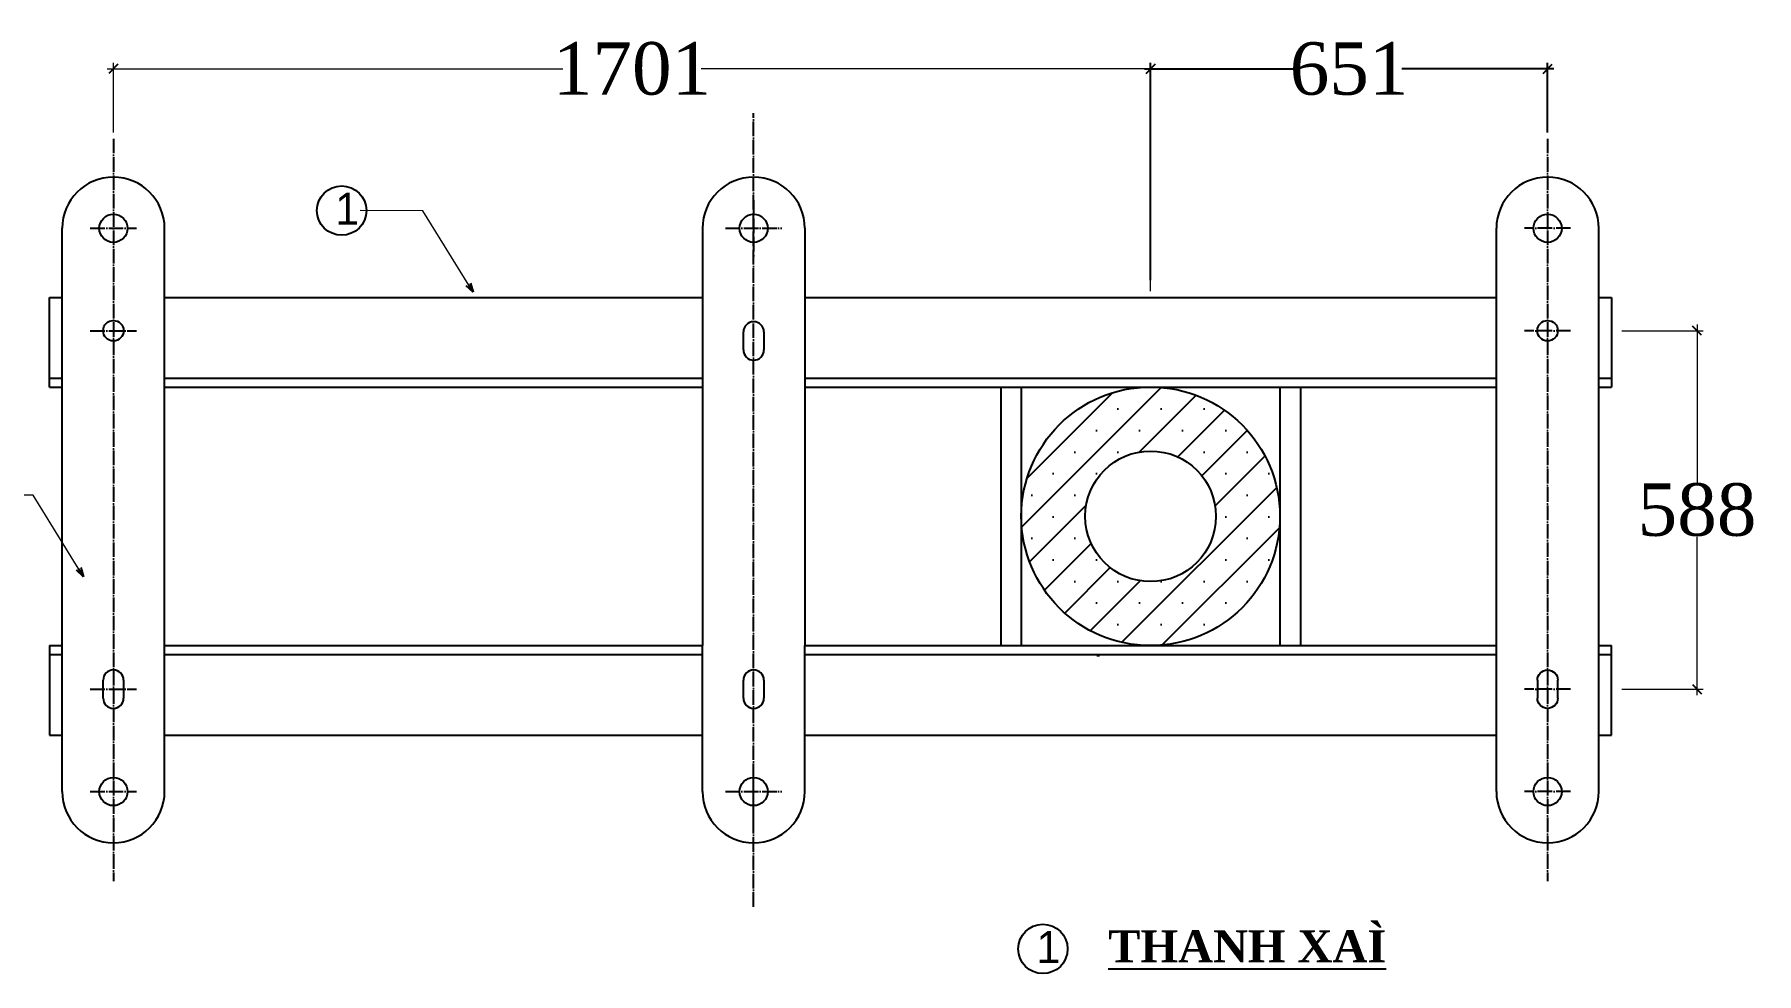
# Model space of a CAD drawing. Header units: inches. Extents: x -246336 to 136055, y -106871 to 69513.
# Drawn here: x -165007 to -162183, y -43747 to -42206 of the extents above; entities that cross this region are included whole.
import ezdxf

# ---------------------------------------------------------------- set-up
doc = ezdxf.new("R2010")
doc.units = ezdxf.units.IN
doc.header["$MEASUREMENT"] = 0
doc.linetypes.add('ACAD_ISO04W100', pattern=[30, 24, -3, 0, -3])
doc.linetypes.add('HIDDEN', pattern=[0.375, 0.25, -0.125])
doc.layers.add('DKhuat', color=4, linetype='HIDDEN')
doc.layers.add('DTam', color=1, linetype='ACAD_ISO04W100')
doc.styles.get("Standard").update_dxf_attribs({"font": 'VNTIME_0.TTF', "height": 86})
doc.styles.add('Th', font='Vswicoln.ttf', dxfattribs={"height": 25})
doc.dimstyles.get("Standard").update_dxf_attribs({"dimtxt": 0.18, "dimasz": 15, "dimexe": 10, "dimexo": 10, "dimgap": 0.09, "dimtad": 0, "dimtih": 1, "dimtoh": 1, "dimdec": 0, "dimzin": 0, "dimdsep": 32, "dimtxsty": 'Standard', "dimblk": 'OBLIQUE', "dimcen": 15, "dimdle": 10, "dimclrd": 3, "dimclre": 3, "dimclrt": 3, "dimadec": 0, "dimazin": 0, "dimtfac": 1, "dimtdec": 0, "dimtofl": 0, "dimtmove": 0, "dimatfit": 3, "dimldrblk": 'OPEN30', "dimfxl": 1, "dimtolj": 1, "dimtzin": 0, "dimlwd": 0, "dimlwe": 0, "dimarcsym": 0})

# ---------------------------------------------------------------- blocks, each defined once
blk = doc.blocks.new('_Open30')
at = {"color": 0, "linetype": 'ByBlock', "lineweight": -2}
for p, q in [((-1, 0.27), (0, 0)), ((0, 0), (-1, -0.27)), ((0, 0), (-1, 0))]:
    blk.add_line(p, q, dxfattribs=at)
blk = doc.blocks.new('_OBLIQUE')
at = {"color": 0, "linetype": 'ByBlock'}
blk.add_line((-0.5, -0.5), (0.5, 0.5), dxfattribs=at)
blk = doc.blocks.new('*D265')
at = {"color": 3}
for p, q in [((-163186.3, -42262.7), (-162937.4, -42262.7)), ((-163176.3, -42609.3), (-163176.3, -42252.7)), ((-162515.3, -42262.7), (-162764.3, -42262.7)), ((-162525.3, -42367.3), (-162525.3, -42252.7))]:
    blk.add_line(p, q, dxfattribs=at)
at = {"layer": 'Defpoints', "color": 0}
for p in [(-162525.3, -42262.7), (-162525.3, -42377.3), (-163176.3, -42619.3)]:
    blk.add_point(p, dxfattribs=at)
at = {"color": 3, "xscale": 15, "yscale": 15, "zscale": 15, "rotation": 180}
blk.add_blockref('_OBLIQUE', (-163176.3, -42262.7), dxfattribs=at)
at = {"color": 3, "xscale": 15, "yscale": 15, "zscale": 15}
blk.add_blockref('_OBLIQUE', (-162525.3, -42262.7), dxfattribs=at)
at = {"color": 3, "insert": (-162850.8, -42262.7), "char_height": 86, "attachment_point": 5}
blk.add_mtext('\\A1;651', dxfattribs=at)
blk = doc.blocks.new('*D266')
at = {"color": 3, "lineweight": 0}
for p, q in [((-164887.3, -42262.7), (-164140.4, -42262.7)), ((-164877.3, -42367.3), (-164877.3, -42252.7)), ((-163166.3, -42262.7), (-163913.3, -42262.7)), ((-163176.3, -42627.7), (-163176.3, -42252.7))]:
    blk.add_line(p, q, dxfattribs=at)
at = {"layer": 'Defpoints', "color": 0}
for p in [(-163176.3, -42262.7), (-164877.3, -42377.3), (-163176.3, -42637.7)]:
    blk.add_point(p, dxfattribs=at)
at = {"color": 3, "lineweight": 0, "xscale": 15, "yscale": 15, "zscale": 15, "rotation": 180}
blk.add_blockref('_OBLIQUE', (-164877.3, -42262.7), dxfattribs=at)
at = {"color": 3, "lineweight": 0, "xscale": 15, "yscale": 15, "zscale": 15}
blk.add_blockref('_OBLIQUE', (-163176.3, -42262.7), dxfattribs=at)
at = {"color": 3, "insert": (-164026.8, -42262.7), "char_height": 86, "attachment_point": 5}
blk.add_mtext('\\A1;1701', dxfattribs=at)
blk = doc.blocks.new('16')
for p, q in [((-7, 8), (7, 8)), ((7, -8), (-7, -8))]:
    blk.add_line(p, q)
for centre, start, end in [((-7, 0), 90, 180), ((-7, 0), 180, 270), ((7, 0), 0, 90), ((7, 0), 270, 0)]:
    blk.add_arc(centre, 8, start, end)
blk = doc.blocks.new('*D277')
at = {"color": 3, "lineweight": 0}
for p, q in [((-162403.8, -42692.3), (-162270.3, -42692.3)), ((-162280.3, -42682.3), (-162280.3, -42941.5)), ((-162280.3, -43290.3), (-162280.3, -43031.1)), ((-162403.8, -43280.3), (-162270.3, -43280.3))]:
    blk.add_line(p, q, dxfattribs=at)
at = {"layer": 'Defpoints', "color": 0}
for p in [(-162413.8, -42692.3), (-162413.8, -43280.3), (-162280.3, -43280.3)]:
    blk.add_point(p, dxfattribs=at)
at = {"color": 3, "lineweight": 0, "xscale": 15, "yscale": 15, "zscale": 15}
for p, rotation in [((-162280.3, -42692.3), 90), ((-162280.3, -43280.3), 270)]:
    blk.add_blockref('_OBLIQUE', p, dxfattribs=dict(at, rotation=rotation))
at = {"color": 3, "insert": (-162280.3, -42986.3), "char_height": 86, "attachment_point": 5}
blk.add_mtext('\\A1;588', dxfattribs=at)

msp = doc.modelspace()

# ---------------------------------------------------------------- hatches: boundary and pattern name
h = msp.add_hatch()
h.set_pattern_fill('SACNCR', color=256, scale=21, style=0)
h.set_pattern_definition([(45, (-164891.877, -45012.993), (-35.3598, 35.3598), []), (45, (-164856.517, -45012.993), (-35.3598, 35.3598), [0, -50.00625])])
h.paths.add_polyline_path([(-162964.232, -42996.813, 0.41421356), (-163176.332, -42784.713), (-163176.332, -42889.713, -0.41421356), (-163069.232, -42996.813, -0.41421356), (-163176.332, -43103.913), (-163176.332, -43208.913, 0.41421356)])
h.paths.add_polyline_path([(-163176.332, -43208.913), (-163176.332, -43103.913, -0.41421356), (-163283.432, -42996.813, -0.41421356), (-163176.332, -42889.713), (-163176.332, -42784.713, 0.41421356), (-163388.432, -42996.813, 0.41421356)])

# ---------------------------------------------------------------- linework, layer by layer
for p, q in [((-164961.332, -43448.313), (-164961.332, -42524.313)), ((-164793.332, -43448.313), (-164793.332, -42524.313)), ((-163911.332, -42524.313), (-163911.332, -43208.913)), ((-163743.332, -42524.313), (-163743.332, -43208.913)), ((-162609.332, -43448.313), (-162609.332, -42524.313)), ((-162441.332, -43448.313), (-162441.332, -42524.313)), ((-164982.332, -42784.713), (-164982.332, -42637.713)), ((-164982.332, -42637.713), (-164961.332, -42637.713)), ((-164982.332, -42637.713), (-164961.332, -42637.713)), ((-164793.332, -42637.713), (-163911.332, -42637.713)), ((-163743.332, -42637.713), (-162826.673, -42637.713)), ((-162826.673, -42637.713), (-162609.332, -42637.713)), ((-162441.332, -42637.713), (-162420.332, -42637.713)), ((-162420.332, -42637.713), (-162420.332, -42784.713)), ((-163827.332, -42677.613), (-163827.332, -42677.613)), ((-163827.332, -42740.613), (-163827.332, -42740.613)), ((-164982.332, -42784.713), (-164961.332, -42784.713)), ((-164982.332, -42784.713), (-164961.332, -42784.713)), ((-164793.332, -42784.713), (-163911.332, -42784.713)), ((-163743.332, -42784.713), (-162609.332, -42784.713)), ((-163422.032, -42784.713), (-163422.032, -43208.913)), ((-163388.432, -42784.713), (-163388.432, -43208.913)), ((-163260.332, -42784.713), (-163092.332, -42784.713)), ((-162964.232, -42784.713), (-162964.232, -43208.913)), ((-162930.632, -42784.713), (-162930.632, -43208.913)), ((-162441.332, -42784.713), (-162420.332, -42784.713)), ((-164982.332, -43208.913), (-164982.332, -43355.913)), ((-164982.332, -43208.913), (-164961.332, -43208.913)), ((-164982.332, -43208.913), (-164961.332, -43208.913)), ((-164793.332, -43208.913), (-163911.332, -43208.913)), ((-163911.332, -43448.313), (-163911.332, -43208.913)), ((-163743.332, -43448.313), (-163743.332, -43208.913)), ((-163743.332, -43208.913), (-163284.101, -43208.913)), ((-163284.101, -43208.913), (-162609.332, -43208.913)), ((-163260.332, -43208.913), (-163092.332, -43208.913)), ((-162441.332, -43208.913), (-162420.332, -43208.913)), ((-162420.332, -43355.913), (-162420.332, -43208.913)), ((-163260.332, -43225.713), (-163264.532, -43225.713)), ((-164877.332, -43248.813), (-164877.332, -43248.813)), ((-163827.332, -43248.813), (-163827.332, -43248.813)), ((-162525.332, -43248.813), (-162525.332, -43248.813)), ((-164877.332, -43311.813), (-164877.332, -43311.813)), ((-163827.332, -43311.813), (-163827.332, -43311.813)), ((-162525.332, -43311.813), (-162525.332, -43311.813)), ((-164982.332, -43355.913), (-164961.332, -43355.913)), ((-164982.332, -43355.913), (-164961.332, -43355.913)), ((-164793.332, -43355.913), (-163911.332, -43355.913)), ((-163743.332, -43355.913), (-163436.17, -43355.913)), ((-163436.17, -43355.913), (-162609.332, -43355.913)), ((-162441.332, -43355.913), (-162420.332, -43355.913))]:
    msp.add_line(p, q)
for centre, radius in [((-164502.953, -42495.213), 40.481), ((-164877.332, -42524.313), 23.1), ((-163827.332, -42524.313), 23.1), ((-162525.332, -42524.313), 23.1), ((-164877.332, -42692.313), 16.8), ((-164877.332, -42692.313), 16.8), ((-162525.332, -42692.313), 16.8), ((-163176.332, -42996.813), 212.1), ((-163176.332, -42996.813), 107.1), ((-164877.332, -43448.313), 23.1), ((-163827.332, -43448.313), 23.1), ((-162525.332, -43448.313), 23.1), ((-163353.006, -43706.413), 40.481)]:
    msp.add_circle(centre, radius)
for centre, start, end in [((-164877.332, -42524.313), 0, 180), ((-163827.332, -42524.313), 0, 180), ((-162525.332, -42524.313), 0, 180), ((-164877.332, -43448.313), 180, 0), ((-163827.332, -43448.313), 180, 0), ((-162525.332, -43448.313), 180, 0)]:
    msp.add_arc(centre, 84, start, end)
at = {"layer": 'DKhuat'}
for p, q in [((-164982.332, -42770.013), (-164961.332, -42770.013)), ((-164982.332, -42770.013), (-164961.332, -42770.013)), ((-164793.332, -42770.013), (-163911.332, -42770.013)), ((-163743.332, -42770.013), (-162609.332, -42770.013)), ((-162441.332, -42770.013), (-162420.332, -42770.013)), ((-164982.332, -43223.613), (-164961.332, -43223.613)), ((-164982.332, -43223.613), (-164961.332, -43223.613)), ((-164793.332, -43223.613), (-163911.332, -43223.613)), ((-163743.332, -43223.613), (-163480.597, -43223.613)), ((-163480.597, -43223.613), (-162609.332, -43223.613)), ((-162441.332, -43223.613), (-162420.332, -43223.613))]:
    msp.add_line(p, q, dxfattribs=at)
at = {"layer": 'DTam'}
for p, q in [((-163827.332, -43637.313), (-163827.332, -42335.313)), ((-164877.332, -42377.313), (-164877.332, -43595.313)), ((-162525.332, -42377.313), (-162525.332, -43595.313)), ((-163827.332, -42478.113), (-163827.332, -42570.513)), ((-164915.132, -42524.313), (-164839.532, -42524.313)), ((-163873.532, -42524.313), (-163781.132, -42524.313)), ((-162487.532, -42524.313), (-162563.132, -42524.313)), ((-164915.132, -42692.313), (-164839.532, -42692.313)), ((-164915.132, -42692.313), (-164839.532, -42692.313)), ((-162487.532, -42692.313), (-162563.132, -42692.313)), ((-164915.132, -43280.313), (-164839.532, -43280.313)), ((-162487.532, -43280.313), (-162563.132, -43280.313)), ((-163827.332, -43494.513), (-163827.332, -43402.113)), ((-164915.132, -43448.313), (-164839.532, -43448.313)), ((-163873.532, -43448.313), (-163781.132, -43448.313)), ((-162487.532, -43448.313), (-162563.132, -43448.313))]:
    msp.add_line(p, q, dxfattribs=at)

# ---------------------------------------------------------------- block references
at = {"xscale": 2.1, "yscale": 2.1, "zscale": 2.1, "rotation": 90}
for p in [(-163827.332, -42709.113), (-164877.332, -43280.313), (-163827.332, -43280.313)]:
    msp.add_blockref('16', p, dxfattribs=at)
at = {"extrusion": (0, 0, -1), "xscale": 2.1, "yscale": 2.1, "zscale": -2.1, "rotation": 90}
msp.add_blockref('16', (162525.332, -43280.313), dxfattribs=at)

# ---------------------------------------------------------------- texts
at = {"char_height": 52.5, "attachment_point": 1, "style": 'Th'}
for s, insert, width in [('1', (-164513.466, -42466.038), 183.66537), ('{\\fVNtimes new roman|b1|i0|c0|p34;\\LTHANH XAÌ}', (-163245.96, -43675.901), 1383.93318), ('1', (-163363.52, -43677.238), 183.66537)]:
    msp.add_mtext(s, dxfattribs=dict(at, insert=insert, width=width))

# ---------------------------------------------------------------- dimensions: what is measured, and where the dimension line sits
dim = msp.add_linear_dim(base=(-163176.332, -42262.705), p1=(-164877.332, -42377.313), p2=(-163176.332, -42637.713), dimstyle='Standard')
dim.commit()
dim.dimension.update_dxf_attribs({"geometry": '*D266', "text_midpoint": (-164026.832, -42262.705)})
dim = msp.add_linear_dim(base=(-162525.332, -42262.705), p1=(-163176.332, -42619.259), p2=(-162525.332, -42377.313), dimstyle='Standard', override={"dimtmove": 1})
dim.commit()
dim.dimension.update_dxf_attribs({"geometry": '*D265', "text_midpoint": (-162850.832, -42262.705)})
dim = msp.add_linear_dim(base=(-162280.325, -43280.313), p1=(-162413.83, -42692.313), p2=(-162413.83, -43280.313), angle=90, dimstyle='Standard')
dim.commit()
dim.dimension.update_dxf_attribs({"geometry": '*D277', "text_midpoint": (-162280.325, -42986.313)})

# ---------------------------------------------------------------- leaders
for points in [[(-164287.26, -42629.256), (-164369.61, -42495.589), (-164472.703, -42495.172)], [(-164926.553, -43095.911), (-165008.904, -42962.244), (-165111.996, -42961.827)]]:
    msp.add_leader(points, dimstyle='Standard', override={"dimgap": 5, "dimtad": 0})

doc.saveas('drawing.dxf')
